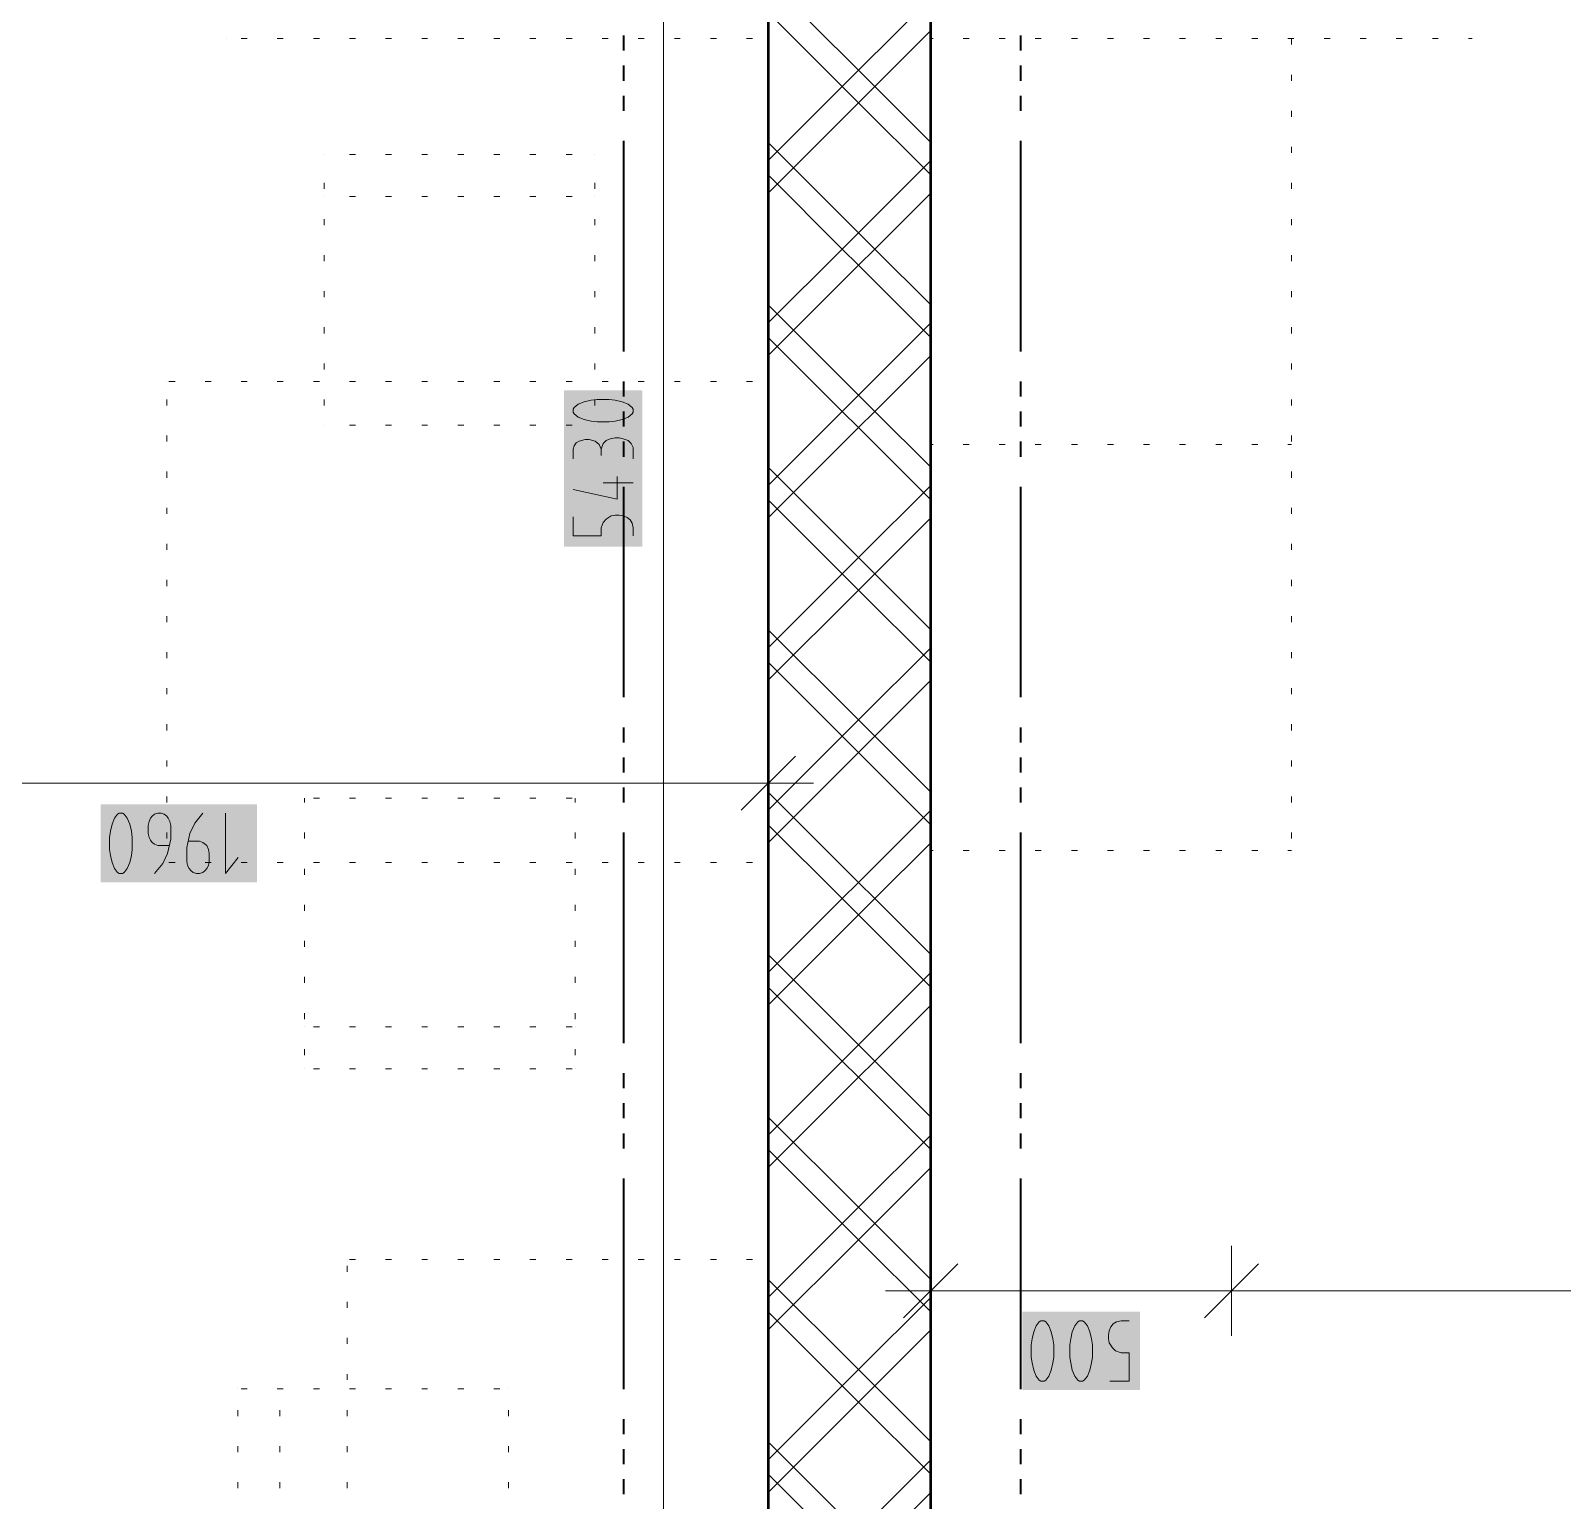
# Model space of a CAD drawing. Header units: millimetres. Extents: x 0 to 594, y 0 to 420.
# Drawn here: x 473.51 to 496.83, y 272.9 to 295.28 of the extents above; entities that cross this region are included whole.
import ezdxf

# ---------------------------------------------------------------- set-up
doc = ezdxf.new("R2010")
doc.units = ezdxf.units.MM
doc.header["$LTSCALE"] = 8
for name, color, linetype in [('PDF_Koty delkove', 7, 'Continuous'), ('PDF_Nabytek', 7, 'Continuous'), ('PDF_Pozarni useky', 7, 'Continuous'), ('PDF_Steny akusticke', 7, 'Continuous')]:
    doc.layers.add(name, color=color, linetype=linetype)

msp = doc.modelspace()

# ---------------------------------------------------------------- linework, layer by layer
at = {"layer": 'PDF_Koty delkove', "lineweight": 18}
for points in [[(483.147, 240.434), (483.147, 242.358), (483.147, 261.27), (483.147, 263.743), (483.147, 313.476)], [(481.773, 288.757), (481.773, 288.904), (481.788, 288.953), (481.819, 289.001), (481.864, 289.026), (481.955, 289.05), (482.016, 289.05), (482.108, 289.026), (482.169, 288.977), (482.2, 288.904), (482.2, 288.806)], [(482.536, 289.062), (482.474, 289.075), (482.413, 289.075), (482.337, 289.062), (482.277, 289.038), (482.231, 288.989), (482.2, 288.904)], [(482.689, 288.757), (482.689, 288.928), (482.658, 288.989), (482.612, 289.038), (482.536, 289.062)], [(482.444, 288.487), (482.444, 288.145), (481.773, 288.292)], [(482.689, 288.39), (482.231, 288.39)], [(481.773, 287.876), (481.773, 287.583), (482.2, 287.583), (482.2, 287.705), (482.231, 287.79), (482.277, 287.839), (482.353, 287.888), (482.413, 287.9), (482.474, 287.9), (482.536, 287.888), (482.596, 287.864), (482.642, 287.827), (482.673, 287.779), (482.689, 287.705), (482.689, 287.583)], [(484.744, 284.506), (484.744, 283.819), (484.744, 283.132)], [(485.156, 284.231), (484.332, 283.407)], [(484.744, 283.819), (474.645, 283.819), (466.793, 283.819), (447.651, 283.819), (445.178, 283.819), (426.632, 283.819), (409.093, 283.819)], [(484.744, 283.819), (485.431, 283.819)], [(475.303, 283.177), (475.316, 283.238), (475.34, 283.284), (475.364, 283.315), (475.401, 283.346), (475.45, 283.361), (475.499, 283.361), (475.548, 283.346), (475.585, 283.315), (475.609, 283.284), (475.634, 283.238), (475.646, 283.177), (475.646, 282.964), (475.597, 282.75), (475.524, 282.597), (475.401, 282.445)], [(476.135, 283.361), (476.012, 283.208), (475.939, 283.055), (475.891, 282.842), (475.891, 282.628), (475.903, 282.567), (475.927, 282.521), (475.951, 282.491), (475.988, 282.46), (476.037, 282.445), (476.086, 282.445), (476.135, 282.46), (476.172, 282.491), (476.196, 282.521), (476.221, 282.567), (476.233, 282.628), (476.233, 282.75), (476.221, 282.811), (476.196, 282.872), (476.135, 282.918), (476.086, 282.934), (475.915, 282.934)], [(476.478, 283.361), (476.478, 282.445), (476.673, 282.689)], [(475.621, 282.872), (475.45, 282.872), (475.401, 282.888), (475.364, 282.918), (475.34, 282.949), (475.316, 282.994), (475.303, 283.055), (475.303, 283.177)], [(487.217, 276.777), (487.217, 276.09), (487.217, 275.403)], [(491.796, 276.777), (491.796, 276.09), (491.796, 275.403)], [(487.629, 276.502), (486.805, 275.678)], [(492.208, 276.502), (491.384, 275.678)], [(487.217, 276.09), (486.53, 276.09)], [(524.585, 276.09), (507.16, 276.09), (491.796, 276.09), (487.217, 276.09)], [(488.821, 274.792), (488.87, 274.731), (488.895, 274.716), (488.943, 274.716), (488.968, 274.731), (489.017, 274.792), (489.053, 274.884), (489.078, 274.991), (489.091, 275.082), (489.091, 275.265), (489.078, 275.357), (489.053, 275.464), (489.017, 275.555), (488.968, 275.617), (488.943, 275.632), (488.895, 275.632), (488.87, 275.617), (488.821, 275.555), (488.785, 275.464), (488.761, 275.357), (488.748, 275.265)], [(489.946, 274.716), (490.24, 274.716), (490.24, 275.143), (490.117, 275.143), (490.032, 275.174), (489.983, 275.22), (489.935, 275.296), (489.922, 275.357), (489.922, 275.418), (489.935, 275.479), (489.959, 275.54), (489.996, 275.586), (490.044, 275.617), (490.117, 275.632), (490.24, 275.632)], [(488.748, 275.265), (488.748, 275.082), (488.761, 274.991), (488.785, 274.884), (488.821, 274.792)]]:
    msp.add_lwpolyline(points, dxfattribs=at)
for points in [[(482.321, 289.662), (482.138, 289.662), (482.048, 289.649), (481.94, 289.625), (481.849, 289.588), (481.788, 289.54), (481.773, 289.515), (481.773, 289.466), (481.788, 289.441), (481.849, 289.393), (481.94, 289.356), (482.048, 289.331), (482.138, 289.319), (482.321, 289.319), (482.413, 289.331), (482.52, 289.356), (482.612, 289.393), (482.673, 289.441), (482.689, 289.466), (482.689, 289.515), (482.673, 289.54), (482.612, 289.588), (482.52, 289.625), (482.413, 289.649)], [(474.716, 282.994), (474.716, 282.811), (474.729, 282.72), (474.753, 282.613), (474.79, 282.521), (474.838, 282.46), (474.863, 282.445), (474.912, 282.445), (474.937, 282.46), (474.985, 282.521), (475.022, 282.613), (475.047, 282.72), (475.059, 282.811), (475.059, 282.994), (475.047, 283.086), (475.022, 283.193), (474.985, 283.284), (474.937, 283.346), (474.912, 283.361), (474.863, 283.361), (474.838, 283.346), (474.79, 283.284), (474.753, 283.193), (474.729, 283.086)], [(489.335, 275.265), (489.335, 275.082), (489.348, 274.991), (489.372, 274.884), (489.409, 274.792), (489.457, 274.731), (489.482, 274.716), (489.53, 274.716), (489.555, 274.731), (489.604, 274.792), (489.64, 274.884), (489.665, 274.991), (489.678, 275.082), (489.678, 275.265), (489.665, 275.357), (489.64, 275.464), (489.604, 275.555), (489.555, 275.617), (489.53, 275.632), (489.482, 275.632), (489.457, 275.617), (489.409, 275.555), (489.372, 275.464), (489.348, 275.357)]]:
    msp.add_lwpolyline(points, close=True, dxfattribs=at)
at = {"layer": 'PDF_Koty delkove', "color": 7, "lineweight": 18, "true_color": 0xffffff, "transparency": 33554559}
for points in [[(482.826, 287.42), (482.826, 289.799), (481.635, 287.42), (481.635, 289.799)], [(476.958, 283.499), (474.579, 283.499), (476.958, 282.308), (474.579, 282.308)], [(490.402, 275.77), (488.611, 275.77), (490.402, 274.579), (488.611, 274.579)]]:
    msp.add_solid(points, dxfattribs=at)
at = {"layer": 'PDF_Nabytek', "lineweight": 13}
for points in [[(476.501, 295.158), (476.501, 295.158)], [(476.501, 295.158), (476.501, 295.158)], [(476.811, 295.158), (476.719, 295.158)], [(477.36, 295.158), (477.269, 295.158)], [(477.91, 295.158), (477.818, 295.158)], [(478.459, 295.158), (478.368, 295.158)], [(479.009, 295.158), (478.917, 295.158)], [(479.558, 295.158), (479.467, 295.158)], [(480.108, 295.158), (480.016, 295.158)], [(480.657, 295.158), (480.566, 295.158)], [(481.207, 295.158), (481.115, 295.158)], [(481.757, 295.158), (481.665, 295.158)], [(482.306, 295.158), (482.214, 295.158)], [(482.856, 295.158), (482.764, 295.158)], [(483.405, 295.158), (483.314, 295.158)], [(483.955, 295.158), (483.863, 295.158)], [(484.504, 295.158), (484.413, 295.158)], [(484.744, 295.158), (484.744, 295.158)], [(484.744, 295.158), (484.744, 295.158)], [(487.252, 295.158), (487.217, 295.158), (487.252, 295.158)], [(487.217, 295.158), (487.217, 295.158)], [(487.217, 295.158), (487.217, 295.158)], [(487.217, 295.158), (487.217, 295.158)], [(487.217, 295.158), (487.217, 295.158)], [(487.217, 295.064), (487.217, 295.156)], [(487.801, 295.158), (487.71, 295.158)], [(487.801, 295.158), (487.71, 295.158)], [(488.351, 295.158), (488.259, 295.158)], [(488.351, 295.158), (488.259, 295.158)], [(488.9, 295.158), (488.809, 295.158)], [(488.9, 295.158), (488.809, 295.158)], [(489.358, 295.158), (489.45, 295.158), (489.358, 295.158)], [(489.908, 295.158), (489.999, 295.158), (489.908, 295.158)], [(490.457, 295.158), (490.549, 295.158), (490.457, 295.158)], [(491.098, 295.158), (491.007, 295.158)], [(491.098, 295.158), (491.007, 295.158)], [(491.648, 295.158), (491.556, 295.158)], [(491.648, 295.158), (491.556, 295.158)], [(492.198, 295.158), (492.106, 295.158)], [(492.198, 295.158), (492.106, 295.158)], [(492.747, 295.158), (492.655, 295.158), (492.712, 295.158)], [(492.712, 295.158), (492.712, 295.158)], [(492.712, 295.158), (492.712, 295.158)], [(492.712, 295.064), (492.712, 295.156)], [(493.297, 295.158), (493.205, 295.158)], [(493.846, 295.158), (493.755, 295.158)], [(494.396, 295.158), (494.304, 295.158)], [(494.945, 295.158), (494.854, 295.158)], [(495.46, 295.158), (495.403, 295.158)], [(495.46, 295.158), (495.46, 295.158)], [(495.46, 295.158), (495.46, 295.158)], [(487.217, 294.515), (487.217, 294.606)], [(492.712, 294.515), (492.712, 294.606)], [(487.217, 293.965), (487.217, 294.057)], [(492.712, 293.965), (492.712, 294.057)], [(477.981, 293.391), (477.981, 293.391)], [(477.981, 293.391), (477.981, 293.391)], [(478.459, 293.391), (478.368, 293.391)], [(479.009, 293.391), (478.917, 293.391)], [(479.558, 293.391), (479.467, 293.391)], [(480.108, 293.391), (480.016, 293.391)], [(480.657, 293.391), (480.566, 293.391)], [(481.207, 293.391), (481.115, 293.391)], [(481.757, 293.391), (481.665, 293.391)], [(482.103, 293.391), (482.103, 293.391)], [(482.103, 293.391), (482.103, 293.391)], [(487.217, 293.416), (487.217, 293.507)], [(492.712, 293.416), (492.712, 293.507)], [(477.981, 292.866), (477.981, 292.958)], [(482.103, 292.866), (482.103, 292.958)], [(487.217, 292.866), (487.217, 292.958)], [(492.712, 292.866), (492.712, 292.958)], [(477.981, 292.75), (477.981, 292.75)], [(478.459, 292.75), (478.368, 292.75)], [(479.009, 292.75), (478.917, 292.75)], [(479.558, 292.75), (479.467, 292.75)], [(480.108, 292.75), (480.016, 292.75)], [(480.657, 292.75), (480.566, 292.75)], [(481.207, 292.75), (481.115, 292.75)], [(481.757, 292.75), (481.665, 292.75)], [(482.103, 292.75), (482.103, 292.75)], [(477.981, 292.317), (477.981, 292.408)], [(482.103, 292.317), (482.103, 292.408)], [(487.217, 292.317), (487.217, 292.408)], [(492.712, 292.317), (492.712, 292.408)], [(477.981, 291.767), (477.981, 291.859)], [(482.103, 291.767), (482.103, 291.859)], [(487.217, 291.767), (487.217, 291.859)], [(492.712, 291.767), (492.712, 291.859)], [(477.981, 291.218), (477.981, 291.309)], [(482.103, 291.218), (482.103, 291.309)], [(487.217, 291.218), (487.217, 291.309)], [(492.712, 291.218), (492.712, 291.309)], [(477.981, 290.668), (477.981, 290.76)], [(482.103, 290.668), (482.103, 290.76)], [(487.217, 290.668), (487.217, 290.76)], [(492.712, 290.668), (492.712, 290.76)], [(477.981, 290.119), (477.981, 290.21)], [(482.103, 290.119), (482.103, 290.21)], [(487.217, 290.119), (487.217, 290.21)], [(492.712, 290.119), (492.712, 290.21)], [(475.585, 289.937), (475.585, 289.937)], [(475.585, 289.937), (475.585, 289.937)], [(475.712, 289.937), (475.62, 289.937)], [(476.261, 289.937), (476.17, 289.937)], [(476.811, 289.937), (476.719, 289.937)], [(477.36, 289.937), (477.269, 289.937)], [(477.91, 289.937), (477.818, 289.937)], [(478.459, 289.937), (478.368, 289.937)], [(479.009, 289.937), (478.917, 289.937)], [(479.558, 289.937), (479.467, 289.937)], [(480.108, 289.937), (480.016, 289.937)], [(480.657, 289.937), (480.566, 289.937)], [(481.207, 289.937), (481.115, 289.937)], [(481.757, 289.937), (481.665, 289.937)], [(482.306, 289.937), (482.214, 289.937)], [(482.856, 289.937), (482.764, 289.937)], [(483.405, 289.937), (483.314, 289.937)], [(483.955, 289.937), (483.863, 289.937)], [(484.504, 289.937), (484.413, 289.937)], [(484.744, 289.937), (484.744, 289.937)], [(484.744, 289.937), (484.744, 289.937)], [(475.585, 289.569), (475.585, 289.661)], [(477.981, 289.569), (477.981, 289.661)], [(482.103, 289.569), (482.103, 289.661)], [(484.744, 289.569), (484.744, 289.661)], [(487.217, 289.569), (487.217, 289.661)], [(492.712, 289.569), (492.712, 289.661)], [(477.981, 289.27), (477.981, 289.27)], [(477.981, 289.27), (477.981, 289.27)], [(478.459, 289.27), (478.368, 289.27)], [(479.009, 289.27), (478.917, 289.27)], [(479.558, 289.27), (479.467, 289.27)], [(480.108, 289.27), (480.016, 289.27)], [(480.657, 289.27), (480.566, 289.27)], [(481.207, 289.27), (481.115, 289.27)], [(481.757, 289.27), (481.665, 289.27)], [(482.103, 289.27), (482.103, 289.27)], [(482.103, 289.27), (482.103, 289.27)], [(475.585, 289.019), (475.585, 289.111)], [(484.744, 289.019), (484.744, 289.111)], [(487.217, 289.019), (487.217, 289.111)], [(487.252, 288.976), (487.217, 288.976)], [(487.217, 288.976), (487.217, 288.976)], [(487.801, 288.976), (487.71, 288.976)], [(488.351, 288.976), (488.259, 288.976)], [(488.9, 288.976), (488.809, 288.976)], [(489.45, 288.976), (489.358, 288.976)], [(489.999, 288.976), (489.908, 288.976)], [(490.549, 288.976), (490.457, 288.976)], [(491.098, 288.976), (491.007, 288.976)], [(491.648, 288.976), (491.556, 288.976)], [(492.198, 288.976), (492.106, 288.976)], [(492.712, 288.976), (492.655, 288.976)], [(492.712, 289.019), (492.712, 289.111)], [(492.712, 288.976), (492.712, 288.976)], [(475.585, 288.47), (475.585, 288.562)], [(484.744, 288.47), (484.744, 288.562)], [(487.217, 288.47), (487.217, 288.562)], [(492.712, 288.47), (492.712, 288.562)], [(475.585, 287.92), (475.585, 288.012)], [(484.744, 287.92), (484.744, 288.012)], [(487.217, 287.92), (487.217, 288.012)], [(492.712, 287.92), (492.712, 288.012)], [(475.585, 287.371), (475.585, 287.462)], [(484.744, 287.371), (484.744, 287.462)], [(487.217, 287.371), (487.217, 287.462)], [(492.712, 287.371), (492.712, 287.462)], [(475.585, 286.821), (475.585, 286.913)], [(484.744, 286.821), (484.744, 286.913)], [(487.217, 286.821), (487.217, 286.913)], [(492.712, 286.821), (492.712, 286.913)], [(475.585, 286.272), (475.585, 286.363)], [(484.744, 286.272), (484.744, 286.363)], [(487.217, 286.272), (487.217, 286.363)], [(492.712, 286.272), (492.712, 286.363)], [(475.585, 285.722), (475.585, 285.814)], [(484.744, 285.722), (484.744, 285.814)], [(487.217, 285.722), (487.217, 285.814)], [(492.712, 285.722), (492.712, 285.814)], [(475.585, 285.173), (475.585, 285.264)], [(484.744, 285.173), (484.744, 285.264)], [(487.217, 285.173), (487.217, 285.264)], [(492.712, 285.173), (492.712, 285.264)], [(475.585, 284.623), (475.585, 284.715)], [(484.744, 284.623), (484.744, 284.715)], [(487.217, 284.623), (487.217, 284.715)], [(492.712, 284.623), (492.712, 284.715)], [(475.585, 284.074), (475.585, 284.165)], [(484.744, 284.074), (484.744, 284.165)], [(487.217, 284.074), (487.217, 284.165)], [(492.712, 284.074), (492.712, 284.165)], [(475.585, 283.524), (475.585, 283.616)], [(477.681, 283.524), (477.681, 283.59)], [(477.681, 283.59), (477.681, 283.59)], [(477.681, 283.59), (477.681, 283.59)], [(477.91, 283.59), (477.818, 283.59)], [(478.459, 283.59), (478.368, 283.59)], [(479.009, 283.59), (478.917, 283.59)], [(479.558, 283.59), (479.467, 283.59)], [(480.108, 283.59), (480.016, 283.59)], [(480.657, 283.59), (480.566, 283.59)], [(481.207, 283.59), (481.115, 283.59)], [(481.757, 283.59), (481.665, 283.59)], [(481.803, 283.59), (481.803, 283.59)], [(481.803, 283.524), (481.803, 283.59)], [(481.803, 283.59), (481.803, 283.59)], [(484.744, 283.524), (484.744, 283.616)], [(487.217, 283.524), (487.217, 283.616)], [(492.712, 283.524), (492.712, 283.616)], [(475.585, 282.975), (475.585, 283.066)], [(477.681, 282.975), (477.681, 283.066)], [(481.803, 282.975), (481.803, 283.066)], [(484.744, 282.975), (484.744, 283.066)], [(487.217, 282.975), (487.217, 283.066)], [(492.712, 282.975), (492.712, 283.066)], [(487.252, 282.794), (487.217, 282.794)], [(487.217, 282.794), (487.217, 282.794)], [(487.217, 282.794), (487.217, 282.794)], [(487.801, 282.794), (487.71, 282.794)], [(488.351, 282.794), (488.259, 282.794)], [(488.9, 282.794), (488.809, 282.794)], [(489.45, 282.794), (489.358, 282.794)], [(489.999, 282.794), (489.908, 282.794)], [(490.549, 282.794), (490.457, 282.794)], [(491.098, 282.794), (491.007, 282.794)], [(491.648, 282.794), (491.556, 282.794)], [(492.198, 282.794), (492.106, 282.794)], [(492.712, 282.794), (492.655, 282.794)], [(492.712, 282.794), (492.712, 282.794)], [(492.712, 282.794), (492.712, 282.794)], [(475.585, 282.61), (475.585, 282.61)], [(475.585, 282.61), (475.585, 282.61)], [(475.712, 282.61), (475.62, 282.61)], [(476.261, 282.61), (476.17, 282.61)], [(476.811, 282.61), (476.719, 282.61)], [(477.36, 282.61), (477.269, 282.61)], [(477.681, 282.425), (477.681, 282.517)], [(477.91, 282.61), (477.818, 282.61)], [(478.459, 282.61), (478.368, 282.61)], [(479.009, 282.61), (478.917, 282.61)], [(479.558, 282.61), (479.467, 282.61)], [(480.108, 282.61), (480.016, 282.61)], [(480.657, 282.61), (480.566, 282.61)], [(481.207, 282.61), (481.115, 282.61)], [(481.757, 282.61), (481.665, 282.61)], [(481.803, 282.425), (481.803, 282.517)], [(482.306, 282.61), (482.214, 282.61)], [(482.856, 282.61), (482.764, 282.61)], [(483.405, 282.61), (483.314, 282.61)], [(483.955, 282.61), (483.863, 282.61)], [(484.504, 282.61), (484.413, 282.61)], [(484.744, 282.61), (484.744, 282.61)], [(484.744, 282.61), (484.744, 282.61)], [(477.681, 281.876), (477.681, 281.967)], [(481.803, 281.876), (481.803, 281.967)], [(477.681, 281.326), (477.681, 281.418)], [(481.803, 281.326), (481.803, 281.418)], [(477.681, 280.777), (477.681, 280.868)], [(481.803, 280.777), (481.803, 280.868)], [(477.681, 280.227), (477.681, 280.319)], [(481.803, 280.227), (481.803, 280.319)], [(477.681, 280.11), (477.681, 280.11)], [(477.91, 280.11), (477.818, 280.11)], [(478.459, 280.11), (478.368, 280.11)], [(479.009, 280.11), (478.917, 280.11)], [(479.558, 280.11), (479.467, 280.11)], [(480.108, 280.11), (480.016, 280.11)], [(480.657, 280.11), (480.566, 280.11)], [(481.207, 280.11), (481.115, 280.11)], [(481.757, 280.11), (481.665, 280.11)], [(481.803, 280.11), (481.803, 280.11)], [(477.681, 279.677), (477.681, 279.769)], [(481.803, 279.677), (481.803, 279.769)], [(477.681, 279.469), (477.681, 279.469)], [(477.681, 279.469), (477.681, 279.469)], [(477.91, 279.469), (477.818, 279.469)], [(478.459, 279.469), (478.368, 279.469)], [(479.009, 279.469), (478.917, 279.469)], [(479.558, 279.469), (479.467, 279.469)], [(480.108, 279.469), (480.016, 279.469)], [(480.657, 279.469), (480.566, 279.469)], [(481.207, 279.469), (481.115, 279.469)], [(481.757, 279.469), (481.665, 279.469)], [(481.803, 279.469), (481.803, 279.469)], [(481.803, 279.469), (481.803, 279.469)], [(478.333, 276.566), (478.333, 276.566)], [(478.333, 276.566), (478.333, 276.566)], [(478.333, 276.38), (478.333, 276.472)], [(478.459, 276.566), (478.368, 276.566)], [(479.009, 276.566), (478.917, 276.566)], [(479.558, 276.566), (479.467, 276.566)], [(480.108, 276.566), (480.016, 276.566)], [(480.657, 276.566), (480.566, 276.566)], [(481.207, 276.566), (481.115, 276.566)], [(481.757, 276.566), (481.665, 276.566)], [(482.306, 276.566), (482.214, 276.566)], [(482.856, 276.566), (482.764, 276.566)], [(483.405, 276.566), (483.314, 276.566)], [(483.955, 276.566), (483.863, 276.566)], [(484.504, 276.566), (484.413, 276.566)], [(484.744, 276.566), (484.744, 276.566)], [(484.744, 276.566), (484.744, 276.566)], [(484.744, 276.38), (484.744, 276.472)], [(478.333, 275.831), (478.333, 275.922)], [(484.744, 275.831), (484.744, 275.922)], [(478.333, 275.281), (478.333, 275.373)], [(484.744, 275.281), (484.744, 275.373)], [(478.333, 274.732), (478.333, 274.823)], [(484.744, 274.732), (484.744, 274.823)], [(476.668, 274.597), (476.668, 274.597)], [(476.668, 274.597), (476.668, 274.597)], [(476.811, 274.597), (476.719, 274.597)], [(477.36, 274.597), (477.269, 274.597)], [(477.309, 274.597), (477.309, 274.597)], [(477.91, 274.597), (477.818, 274.597)], [(478.459, 274.597), (478.368, 274.597)], [(479.009, 274.597), (478.917, 274.597)], [(479.558, 274.597), (479.467, 274.597)], [(480.108, 274.597), (480.016, 274.597)], [(480.657, 274.597), (480.566, 274.597)], [(480.79, 274.597), (480.79, 274.597)], [(480.79, 274.597), (480.79, 274.597)], [(476.668, 274.182), (476.668, 274.274)], [(477.309, 274.182), (477.309, 274.274)], [(478.333, 274.182), (478.333, 274.274)], [(480.79, 274.182), (480.79, 274.274)], [(484.744, 274.182), (484.744, 274.274)], [(476.668, 273.633), (476.668, 273.724)], [(477.309, 273.633), (477.309, 273.724)], [(478.333, 273.633), (478.333, 273.724)], [(480.79, 273.633), (480.79, 273.724)], [(484.744, 273.633), (484.744, 273.724)], [(476.668, 273.083), (476.668, 273.175)], [(477.309, 273.083), (477.309, 273.175)], [(478.333, 273.083), (478.333, 273.175)], [(480.79, 273.083), (480.79, 273.175)], [(484.744, 273.083), (484.744, 273.175)]]:
    msp.add_lwpolyline(points, dxfattribs=at)
at = {"layer": 'PDF_Pozarni useky', "lineweight": 35}
for points in [[(482.546, 294.973), (482.546, 295.202)], [(488.591, 294.973), (488.591, 295.202)], [(482.546, 294.515), (482.546, 294.744)], [(488.591, 294.515), (488.591, 294.744)], [(482.546, 294.057), (482.546, 294.286)], [(488.591, 294.057), (488.591, 294.286)], [(482.546, 290.393), (482.546, 293.599)], [(488.591, 290.393), (488.591, 293.599)], [(482.546, 289.706), (482.546, 289.935)], [(488.591, 289.706), (488.591, 289.935)], [(482.546, 289.248), (482.546, 289.477)], [(488.591, 289.248), (488.591, 289.477)], [(482.546, 288.79), (482.546, 289.019)], [(488.591, 288.79), (488.591, 289.019)], [(482.546, 285.127), (482.546, 288.333)], [(488.591, 285.127), (488.591, 288.333)], [(482.546, 284.44), (482.546, 284.669)], [(488.591, 284.44), (488.591, 284.669)], [(482.546, 283.982), (482.546, 284.211)], [(488.591, 283.982), (488.591, 284.211)], [(482.546, 283.524), (482.546, 283.753)], [(488.591, 283.524), (488.591, 283.753)], [(482.546, 279.861), (482.546, 283.066)], [(488.591, 279.861), (488.591, 283.066)], [(482.546, 279.174), (482.546, 279.403)], [(488.591, 279.174), (488.591, 279.403)], [(482.546, 278.716), (482.546, 278.945)], [(488.591, 278.716), (488.591, 278.945)], [(482.546, 278.258), (482.546, 278.487)], [(488.591, 278.258), (488.591, 278.487)], [(482.546, 274.594), (482.546, 277.8)], [(488.591, 274.594), (488.591, 277.8)], [(482.546, 273.907), (482.546, 274.136)], [(488.591, 273.907), (488.591, 274.136)], [(482.546, 273.45), (482.546, 273.679)], [(488.591, 273.45), (488.591, 273.679)], [(482.546, 272.992), (482.546, 273.221)], [(488.591, 272.992), (488.591, 273.221)]]:
    msp.add_lwpolyline(points, dxfattribs=at)
at = {"layer": 'PDF_Steny akusticke', "lineweight": 50}
msp.add_lwpolyline([(487.217, 263.743), (487.217, 313.476), (484.744, 313.476), (484.744, 313.476), (484.744, 263.743)], dxfattribs=at)
at = {"layer": 'PDF_Steny akusticke', "lineweight": 9}
for points in [[(486.118, 294.673), (484.744, 296.046)], [(486.365, 294.425), (486.118, 294.673), (487.217, 295.772)], [(485.871, 294.425), (484.744, 295.552)], [(486.365, 294.425), (487.217, 295.277)], [(485.871, 294.425), (486.118, 294.673)], [(484.744, 293.299), (485.871, 294.425)], [(484.744, 292.804), (486.118, 294.178), (486.365, 294.425)], [(486.118, 294.178), (485.871, 294.425)], [(487.217, 293.574), (486.365, 294.425)], [(487.217, 293.079), (486.118, 294.178)], [(486.118, 292.2), (484.744, 293.574)], [(487.217, 292.804), (486.365, 291.952), (486.118, 292.2), (487.217, 293.299)], [(485.871, 291.952), (484.744, 293.079)], [(485.871, 291.952), (486.118, 292.2)], [(486.118, 291.705), (485.871, 291.952), (484.744, 290.826)], [(484.744, 290.331), (486.118, 291.705), (486.365, 291.952)], [(487.217, 291.101), (486.365, 291.952)], [(487.217, 290.606), (486.118, 291.705)], [(486.118, 289.727), (484.744, 291.101)], [(487.217, 290.331), (486.365, 289.48), (486.118, 289.727), (487.217, 290.826)], [(485.871, 289.48), (484.744, 290.606)], [(485.871, 289.48), (486.118, 289.727)], [(486.118, 289.232), (485.871, 289.48), (484.744, 288.353)], [(484.744, 287.858), (486.118, 289.232), (486.365, 289.48)], [(487.217, 288.628), (486.365, 289.48)], [(487.217, 288.133), (486.118, 289.232)], [(486.118, 287.254), (484.744, 288.628)], [(486.365, 287.007), (486.118, 287.254), (487.217, 288.353)], [(485.871, 287.007), (484.744, 288.133)], [(486.365, 287.007), (487.217, 287.858)], [(485.871, 287.007), (486.118, 287.254)], [(484.744, 285.88), (485.871, 287.007)], [(484.744, 285.386), (486.118, 286.759), (486.365, 287.007)], [(486.118, 286.759), (485.871, 287.007)], [(487.217, 286.155), (486.365, 287.007)], [(487.217, 285.66), (486.118, 286.759)], [(486.118, 284.781), (484.744, 286.155)], [(486.365, 284.534), (486.118, 284.781), (487.217, 285.88)], [(485.871, 284.534), (484.744, 285.66)], [(486.365, 284.534), (487.217, 285.386)], [(485.871, 284.534), (486.118, 284.781)], [(484.744, 283.407), (485.871, 284.534)], [(484.744, 282.913), (486.118, 284.287), (486.365, 284.534)], [(486.118, 284.287), (485.871, 284.534)], [(487.217, 283.682), (486.365, 284.534)], [(487.217, 283.187), (486.118, 284.287)], [(486.118, 282.308), (484.744, 283.682)], [(486.365, 282.061), (486.118, 282.308), (487.217, 283.407)], [(485.871, 282.061), (484.744, 283.187)], [(486.365, 282.061), (487.217, 282.913)], [(485.871, 282.061), (486.118, 282.308)], [(484.744, 280.934), (485.871, 282.061)], [(484.744, 280.44), (486.118, 281.814), (486.365, 282.061)], [(486.118, 281.814), (485.871, 282.061)], [(487.217, 281.209), (486.365, 282.061)], [(487.217, 280.715), (486.118, 281.814)], [(486.118, 279.835), (484.744, 281.209)], [(487.217, 280.44), (486.365, 279.588), (486.118, 279.835), (487.217, 280.934)], [(485.871, 279.588), (484.744, 280.715)], [(485.871, 279.588), (486.118, 279.835)], [(486.118, 279.341), (485.871, 279.588), (484.744, 278.462)], [(484.744, 277.967), (486.118, 279.341), (486.365, 279.588)], [(487.217, 278.736), (486.365, 279.588)], [(487.217, 278.242), (486.118, 279.341)], [(487.217, 276.263), (486.365, 277.115), (486.118, 277.362), (484.744, 278.736)], [(486.118, 277.362), (487.217, 278.462)], [(485.871, 277.115), (484.744, 278.242)], [(486.365, 277.115), (487.217, 277.967)], [(485.871, 277.115), (486.118, 277.362)], [(484.744, 275.989), (485.871, 277.115)], [(484.744, 275.494), (486.118, 276.868), (486.365, 277.115)], [(486.118, 276.868), (485.871, 277.115)], [(487.217, 275.769), (486.118, 276.868)], [(487.217, 273.791), (486.365, 274.642), (486.118, 274.89), (484.744, 276.263)], [(486.118, 274.89), (487.217, 275.989)], [(485.871, 274.642), (484.744, 275.769)], [(486.365, 274.642), (487.217, 275.494)], [(485.871, 274.642), (486.118, 274.89)], [(484.744, 273.516), (485.871, 274.642)], [(486.118, 274.395), (485.871, 274.642)], [(486.118, 274.395), (486.365, 274.642)], [(487.217, 273.296), (486.118, 274.395), (484.744, 273.021)], [(487.217, 271.318), (486.365, 272.169), (486.118, 272.417), (484.744, 273.791)], [(486.118, 272.417), (487.217, 273.516)], [(485.871, 272.169), (484.744, 273.296)], [(486.365, 272.169), (487.217, 273.021)]]:
    msp.add_lwpolyline(points, dxfattribs=at)

doc.saveas('drawing.dxf')
